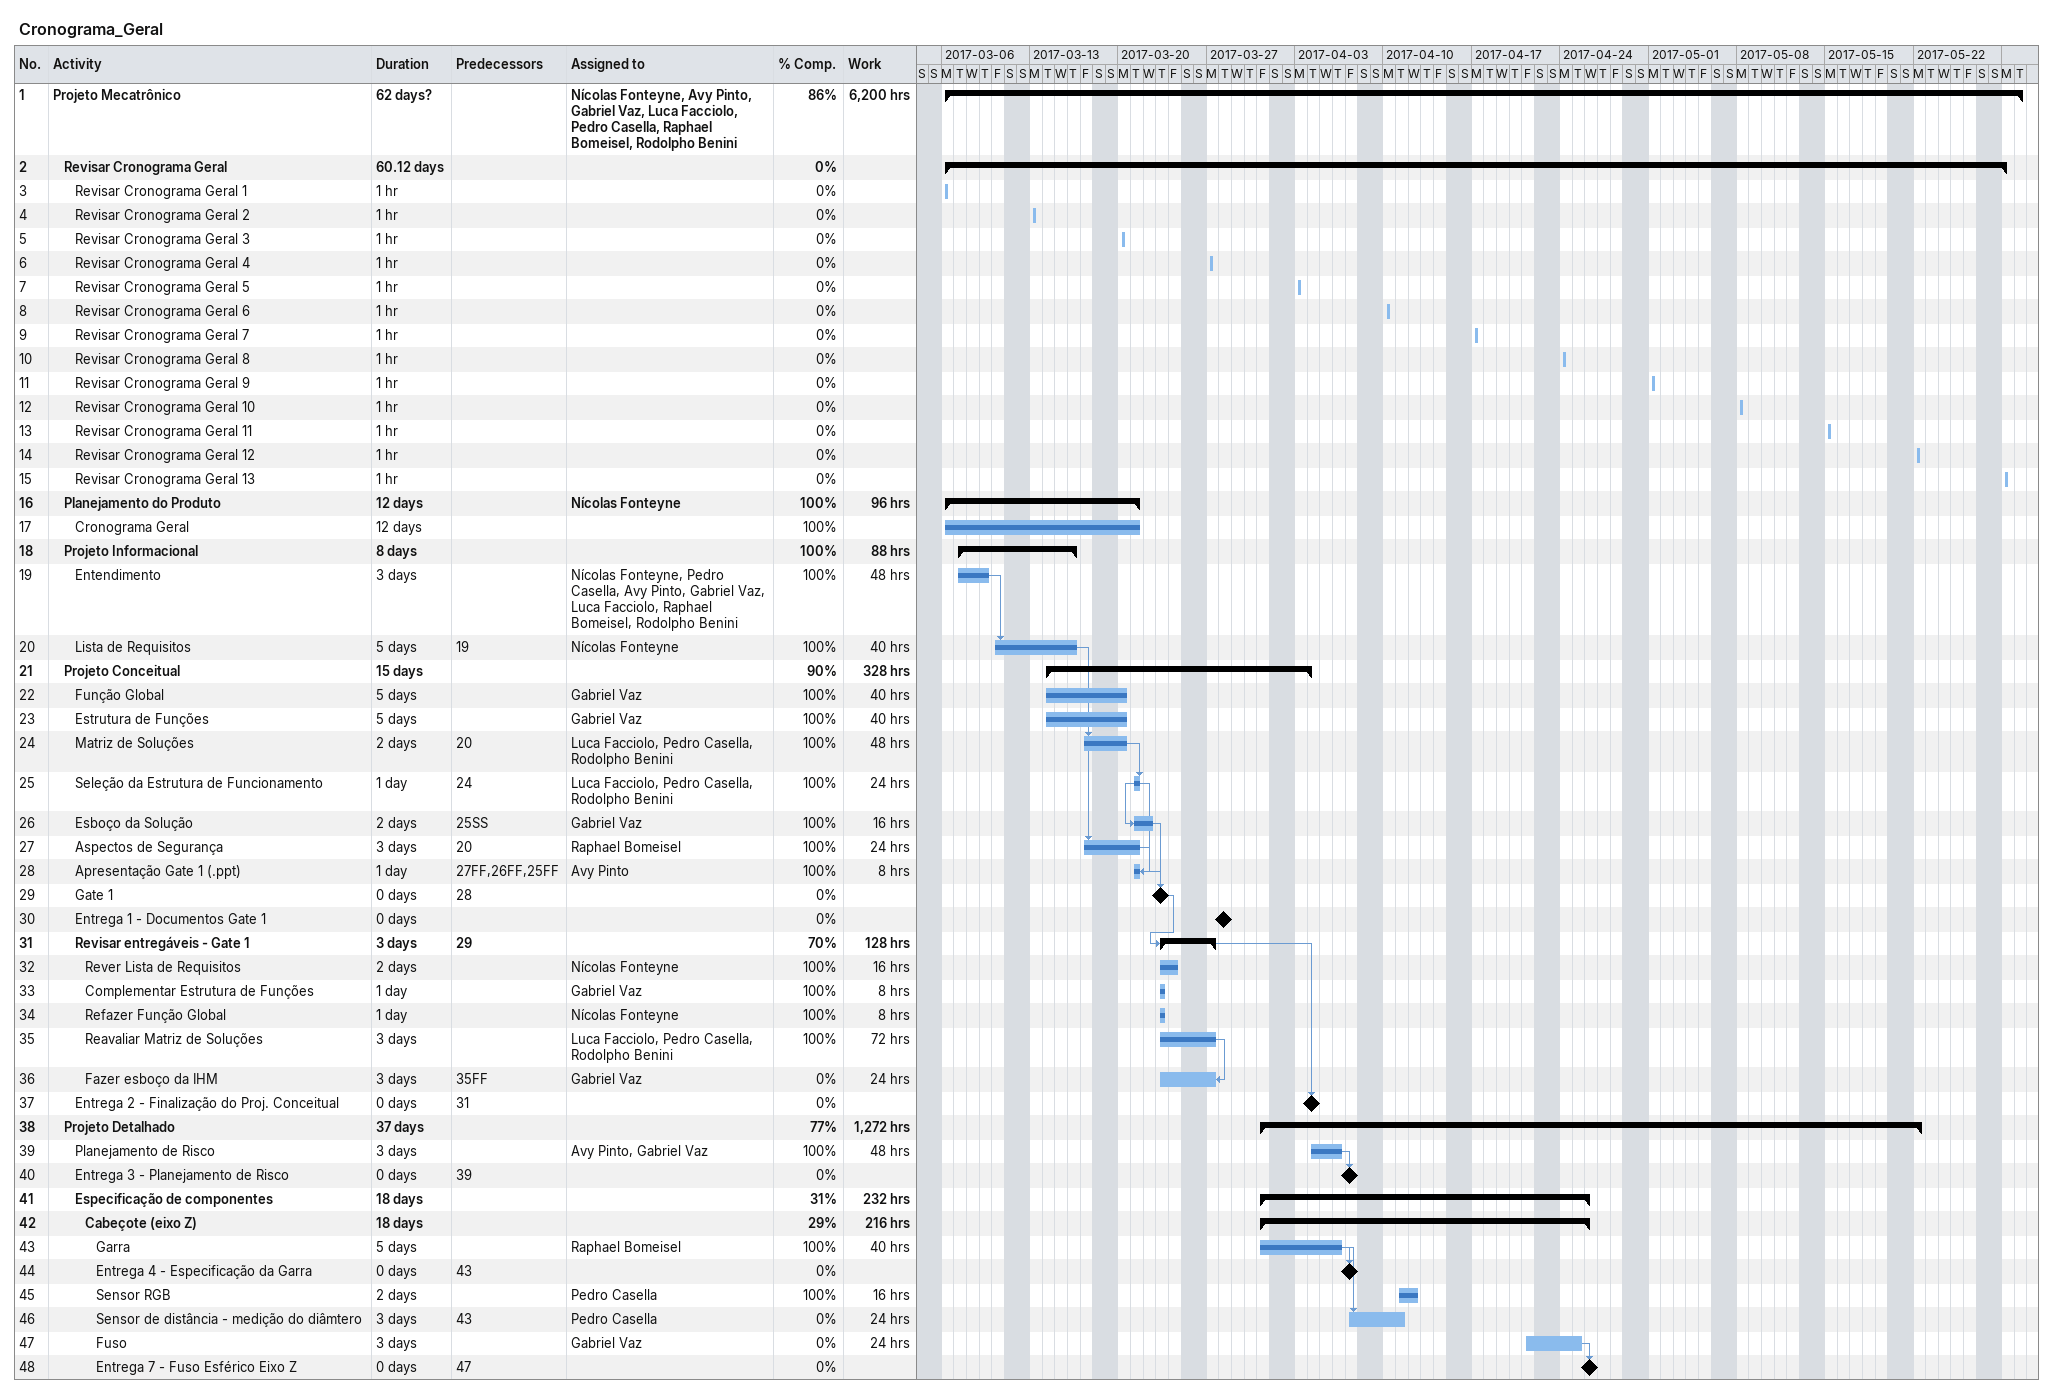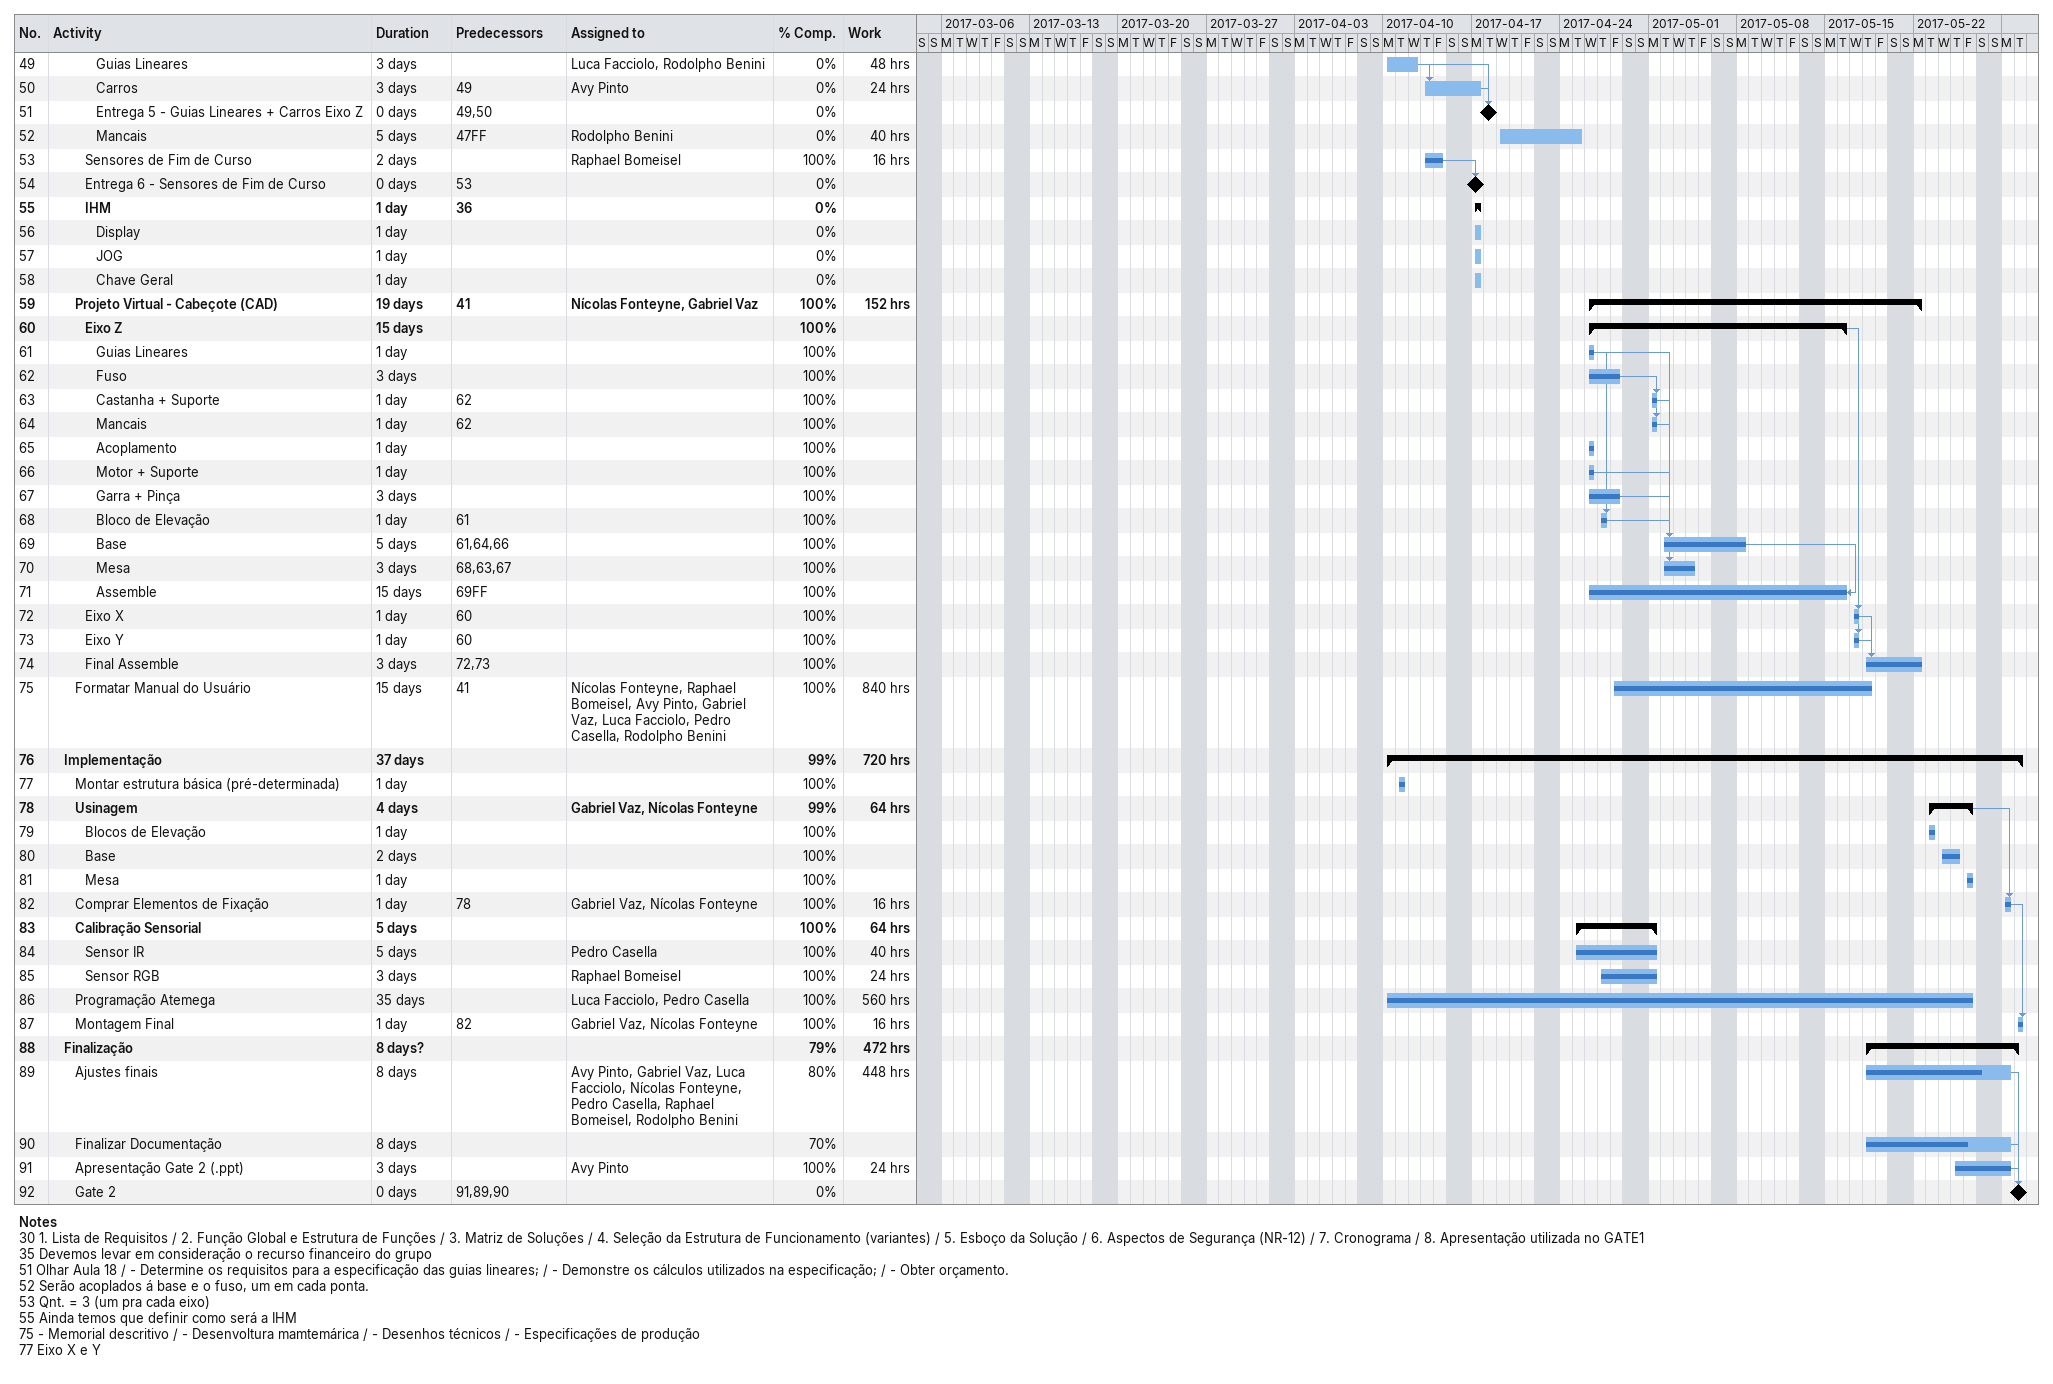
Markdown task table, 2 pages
Cronograma_Geral

| ID | Level | Task | Duration | Start | Finish | Predecessors | Resources | % complete | Work (h) |
|---|---|---|---|---|---|---|---|---|---|
| 1 | 1 | **Projeto Mecatrônico** | 62d? | 2017-03-06 | 2017-05-30 |  | Nícolas Fonteyne, Avy Pinto, Gabriel Vaz, Luca Facciolo, Pedro Casella, Raphael Bomeisel, Rodolpho Benini | 86 | 6200 |
| 2 | 2 | **Revisar Cronograma Geral** | 60.12d | 2017-03-06 | 2017-05-29 |  |  | 0 |  |
| 3 | 3 | Revisar Cronograma Geral 1 | 1h | 2017-03-06 | 2017-03-06 |  |  | 0 |  |
| 4 | 3 | Revisar Cronograma Geral 2 | 1h | 2017-03-13 | 2017-03-13 |  |  | 0 |  |
| 5 | 3 | Revisar Cronograma Geral 3 | 1h | 2017-03-20 | 2017-03-20 |  |  | 0 |  |
| 6 | 3 | Revisar Cronograma Geral 4 | 1h | 2017-03-27 | 2017-03-27 |  |  | 0 |  |
| 7 | 3 | Revisar Cronograma Geral 5 | 1h | 2017-04-03 | 2017-04-03 |  |  | 0 |  |
| 8 | 3 | Revisar Cronograma Geral 6 | 1h | 2017-04-10 | 2017-04-10 |  |  | 0 |  |
| 9 | 3 | Revisar Cronograma Geral 7 | 1h | 2017-04-17 | 2017-04-17 |  |  | 0 |  |
| 10 | 3 | Revisar Cronograma Geral 8 | 1h | 2017-04-24 | 2017-04-24 |  |  | 0 |  |
| 11 | 3 | Revisar Cronograma Geral 9 | 1h | 2017-05-01 | 2017-05-01 |  |  | 0 |  |
| 12 | 3 | Revisar Cronograma Geral 10 | 1h | 2017-05-08 | 2017-05-08 |  |  | 0 |  |
| 13 | 3 | Revisar Cronograma Geral 11 | 1h | 2017-05-15 | 2017-05-15 |  |  | 0 |  |
| 14 | 3 | Revisar Cronograma Geral 12 | 1h | 2017-05-22 | 2017-05-22 |  |  | 0 |  |
| 15 | 3 | Revisar Cronograma Geral 13 | 1h | 2017-05-29 | 2017-05-29 |  |  | 0 |  |
| 16 | 2 | **Planejamento do Produto** | 12d | 2017-03-06 | 2017-03-21 |  | Nícolas Fonteyne | 100 | 96 |
| 17 | 3 | Cronograma Geral | 12d | 2017-03-06 | 2017-03-21 |  |  | 100 |  |
| 18 | 2 | **Projeto Informacional** | 8d | 2017-03-07 | 2017-03-16 |  |  | 100 | 88 |
| 19 | 3 | Entendimento | 3d | 2017-03-07 | 2017-03-09 |  | Nícolas Fonteyne, Pedro Casella, Avy Pinto, Gabriel Vaz, Luca Facciolo, Raphael Bomeisel, Rodolpho Benini | 100 | 48 |
| 20 | 3 | Lista de Requisitos | 5d | 2017-03-10 | 2017-03-16 | 19 | Nícolas Fonteyne | 100 | 40 |
| 21 | 2 | **Projeto Conceitual** | 15d | 2017-03-14 | 2017-04-04 |  |  | 90 | 328 |
| 22 | 3 | Função Global | 5d | 2017-03-14 | 2017-03-20 |  | Gabriel Vaz | 100 | 40 |
| 23 | 3 | Estrutura de Funções | 5d | 2017-03-14 | 2017-03-20 |  | Gabriel Vaz | 100 | 40 |
| 24 | 3 | Matriz de Soluções | 2d | 2017-03-17 | 2017-03-20 | 20 | Luca Facciolo, Pedro Casella, Rodolpho Benini | 100 | 48 |
| 25 | 3 | Seleção da Estrutura de Funcionamento | 1d | 2017-03-21 | 2017-03-21 | 24 | Luca Facciolo, Pedro Casella, Rodolpho Benini | 100 | 24 |
| 26 | 3 | Esboço da Solução | 2d | 2017-03-21 | 2017-03-22 | 25SS | Gabriel Vaz | 100 | 16 |
| 27 | 3 | Aspectos de Segurança | 3d | 2017-03-17 | 2017-03-21 | 20 | Raphael Bomeisel | 100 | 24 |
| 28 | 3 | Apresentação Gate 1 (.ppt) | 1d | 2017-03-21 | 2017-03-21 | 27FF, 26FF, 25FF | Avy Pinto | 100 | 8 |
| 29 | 3 | Gate 1 | 0d | 2017-03-23 | 2017-03-23 | 28 |  | 0 |  |
| 30 | 3 | Entrega 1 - Documentos Gate 1 | 0d | 2017-03-28 | 2017-03-28 |  |  | 0 |  |
| 31 | 3 | **Revisar entregáveis - Gate 1** | 3d | 2017-03-23 | 2017-03-27 | 29 |  | 70 | 128 |
| 32 | 4 | Rever Lista de Requisitos | 2d | 2017-03-23 | 2017-03-24 |  | Nícolas Fonteyne | 100 | 16 |
| 33 | 4 | Complementar Estrutura de Funções | 1d | 2017-03-23 | 2017-03-23 |  | Gabriel Vaz | 100 | 8 |
| 34 | 4 | Refazer Função Global | 1d | 2017-03-23 | 2017-03-23 |  | Nícolas Fonteyne | 100 | 8 |
| 35 | 4 | Reavaliar Matriz de Soluções | 3d | 2017-03-23 | 2017-03-27 |  | Luca Facciolo, Pedro Casella, Rodolpho Benini | 100 | 72 |
| 36 | 4 | Fazer esboço da IHM | 3d | 2017-03-23 | 2017-03-27 | 35FF | Gabriel Vaz | 0 | 24 |
| 37 | 3 | Entrega 2 - Finalização do Proj. Conceitual | 0d | 2017-04-04 | 2017-04-04 | 31 |  | 0 |  |
| 38 | 2 | **Projeto Detalhado** | 37d | 2017-03-31 | 2017-05-22 |  |  | 77 | 1272 |
| 39 | 3 | Planejamento de Risco | 3d | 2017-04-04 | 2017-04-06 |  | Avy Pinto, Gabriel Vaz | 100 | 48 |
| 40 | 3 | Entrega 3 - Planejamento de Risco | 0d | 2017-04-07 | 2017-04-07 | 39 |  | 0 |  |
| 41 | 3 | **Especificação de componentes** | 18d | 2017-03-31 | 2017-04-26 |  |  | 31 | 232 |
| 42 | 4 | **Cabeçote (eixo Z)** | 18d | 2017-03-31 | 2017-04-26 |  |  | 29 | 216 |
| 43 | 5 | Garra | 5d | 2017-03-31 | 2017-04-06 |  | Raphael Bomeisel | 100 | 40 |
| 44 | 5 | Entrega 4 - Especificação da Garra | 0d | 2017-04-07 | 2017-04-07 | 43 |  | 0 |  |
| 45 | 5 | Sensor RGB | 2d | 2017-04-11 | 2017-04-12 |  | Pedro Casella | 100 | 16 |
| 46 | 5 | Sensor de distância - medição do diâmtero | 3d | 2017-04-07 | 2017-04-11 | 43 | Pedro Casella | 0 | 24 |
| 47 | 5 | Fuso | 3d | 2017-04-21 | 2017-04-25 |  | Gabriel Vaz | 0 | 24 |
| 48 | 5 | Entrega 7 - Fuso Esférico Eixo Z | 0d | 2017-04-26 | 2017-04-26 | 47 |  | 0 |  |
| 49 | 5 | Guias Lineares | 3d | 2017-04-10 | 2017-04-12 |  | Luca Facciolo, Rodolpho Benini | 0 | 48 |
| 50 | 5 | Carros | 3d | 2017-04-13 | 2017-04-17 | 49 | Avy Pinto | 0 | 24 |
| 51 | 5 | Entrega 5 - Guias Lineares + Carros Eixo Z | 0d | 2017-04-18 | 2017-04-18 | 49, 50 |  | 0 |  |
| 52 | 5 | Mancais | 5d | 2017-04-19 | 2017-04-25 | 47FF | Rodolpho Benini | 0 | 40 |
| 53 | 4 | Sensores de Fim de Curso | 2d | 2017-04-13 | 2017-04-14 |  | Raphael Bomeisel | 100 | 16 |
| 54 | 4 | Entrega 6 - Sensores de Fim de Curso | 0d | 2017-04-17 | 2017-04-17 | 53 |  | 0 |  |
| 55 | 4 | **IHM** | 1d | 2017-04-17 | 2017-04-17 | 36 |  | 0 |  |
| 56 | 5 | Display | 1d | 2017-04-17 | 2017-04-17 |  |  | 0 |  |
| 57 | 5 | JOG | 1d | 2017-04-17 | 2017-04-17 |  |  | 0 |  |
| 58 | 5 | Chave Geral | 1d | 2017-04-17 | 2017-04-17 |  |  | 0 |  |
| 59 | 3 | **Projeto Virtual - Cabeçote (CAD)** | 19d | 2017-04-26 | 2017-05-22 | 41 | Nícolas Fonteyne, Gabriel Vaz | 100 | 152 |
| 60 | 4 | **Eixo Z** | 15d | 2017-04-26 | 2017-05-16 |  |  | 100 |  |
| 61 | 5 | Guias Lineares | 1d | 2017-04-26 | 2017-04-26 |  |  | 100 |  |
| 62 | 5 | Fuso | 3d | 2017-04-26 | 2017-04-28 |  |  | 100 |  |
| 63 | 5 | Castanha + Suporte | 1d | 2017-05-01 | 2017-05-01 | 62 |  | 100 |  |
| 64 | 5 | Mancais | 1d | 2017-05-01 | 2017-05-01 | 62 |  | 100 |  |
| 65 | 5 | Acoplamento | 1d | 2017-04-26 | 2017-04-26 |  |  | 100 |  |
| 66 | 5 | Motor + Suporte | 1d | 2017-04-26 | 2017-04-26 |  |  | 100 |  |
| 67 | 5 | Garra + Pinça | 3d | 2017-04-26 | 2017-04-28 |  |  | 100 |  |
| 68 | 5 | Bloco de Elevação | 1d | 2017-04-27 | 2017-04-27 | 61 |  | 100 |  |
| 69 | 5 | Base | 5d | 2017-05-02 | 2017-05-08 | 61, 64, 66 |  | 100 |  |
| 70 | 5 | Mesa | 3d | 2017-05-02 | 2017-05-04 | 68, 63, 67 |  | 100 |  |
| 71 | 5 | Assemble | 15d | 2017-04-26 | 2017-05-16 | 69FF |  | 100 |  |
| 72 | 4 | Eixo X | 1d | 2017-05-17 | 2017-05-17 | 60 |  | 100 |  |
| 73 | 4 | Eixo Y | 1d | 2017-05-17 | 2017-05-17 | 60 |  | 100 |  |
| 74 | 4 | Final Assemble | 3d | 2017-05-18 | 2017-05-22 | 72, 73 |  | 100 |  |
| 75 | 3 | Formatar Manual do Usuário | 15d | 2017-04-28 | 2017-05-18 | 41 | Nícolas Fonteyne, Raphael Bomeisel, Avy Pinto, Gabriel Vaz, Luca Facciolo, Pedro Casella, Rodolpho Benini | 100 | 840 |
| 76 | 2 | **Implementação** | 37d | 2017-04-10 | 2017-05-30 |  |  | 99 | 720 |
| 77 | 3 | Montar estrutura básica (pré-determinada) | 1d | 2017-04-11 | 2017-04-11 |  |  | 100 |  |
| 78 | 3 | **Usinagem** | 4d | 2017-05-23 | 2017-05-26 |  | Gabriel Vaz, Nícolas Fonteyne | 99 | 64 |
| 79 | 4 | Blocos de Elevação | 1d | 2017-05-23 | 2017-05-23 |  |  | 100 |  |
| 80 | 4 | Base | 2d | 2017-05-24 | 2017-05-25 |  |  | 100 |  |
| 81 | 4 | Mesa | 1d | 2017-05-26 | 2017-05-26 |  |  | 100 |  |
| 82 | 3 | Comprar Elementos de Fixação | 1d | 2017-05-29 | 2017-05-29 | 78 | Gabriel Vaz, Nícolas Fonteyne | 100 | 16 |
| 83 | 3 | **Calibração Sensorial** | 5d | 2017-04-25 | 2017-05-01 |  |  | 100 | 64 |
| 84 | 4 | Sensor IR | 5d | 2017-04-25 | 2017-05-01 |  | Pedro Casella | 100 | 40 |
| 85 | 4 | Sensor RGB | 3d | 2017-04-27 | 2017-05-01 |  | Raphael Bomeisel | 100 | 24 |
| 86 | 3 | Programação Atemega | 35d | 2017-04-10 | 2017-05-26 |  | Luca Facciolo, Pedro Casella | 100 | 560 |
| 87 | 3 | Montagem Final | 1d | 2017-05-30 | 2017-05-30 | 82 | Gabriel Vaz, Nícolas Fonteyne | 100 | 16 |
| 88 | 2 | **Finalização** | 8d? | 2017-05-18 | 2017-05-30 |  |  | 79 | 472 |
| 89 | 3 | Ajustes finais | 8d | 2017-05-18 | 2017-05-29 |  | Avy Pinto, Gabriel Vaz, Luca Facciolo, Nícolas Fonteyne, Pedro Casella, Raphael Bomeisel, Rodolpho Benini | 80 | 448 |
| 90 | 3 | Finalizar Documentação | 8d | 2017-05-18 | 2017-05-29 |  |  | 70 |  |
| 91 | 3 | Apresentação Gate 2 (.ppt) | 3d | 2017-05-25 | 2017-05-29 |  | Avy Pinto | 100 | 24 |
| 92 | 3 | Gate 2 | 0d | 2017-05-30 | 2017-05-30 | 91, 89, 90 |  | 0 |  |

Notes
- 30: 1. Lista de Requisitos / 2. Função Global e Estrutura de Funções / 3. Matriz de Soluções / 4. Seleção da Estrutura de Funcionamento (variantes) / 5. Esboço da Solução / 6. Aspectos de Segurança (NR-12) / 7. Cronograma / 8. Apresentação utilizada no GATE1
- 35: Devemos levar em consideração o recurso financeiro do grupo
- 51: Olhar Aula 18 / - Determine os requisitos para a especificação das guias lineares; / - Demonstre os cálculos utilizados na especificação; / - Obter orçamento.
- 52: Serão acoplados á base e o fuso, um em cada ponta.
- 53: Qnt. = 3 (um pra cada eixo)
- 55: Ainda temos que definir como será a IHM
- 75: - Memorial descritivo / - Desenvoltura mamtemárica / - Desenhos técnicos / - Especificações de produção
- 77: Eixo X e Y
